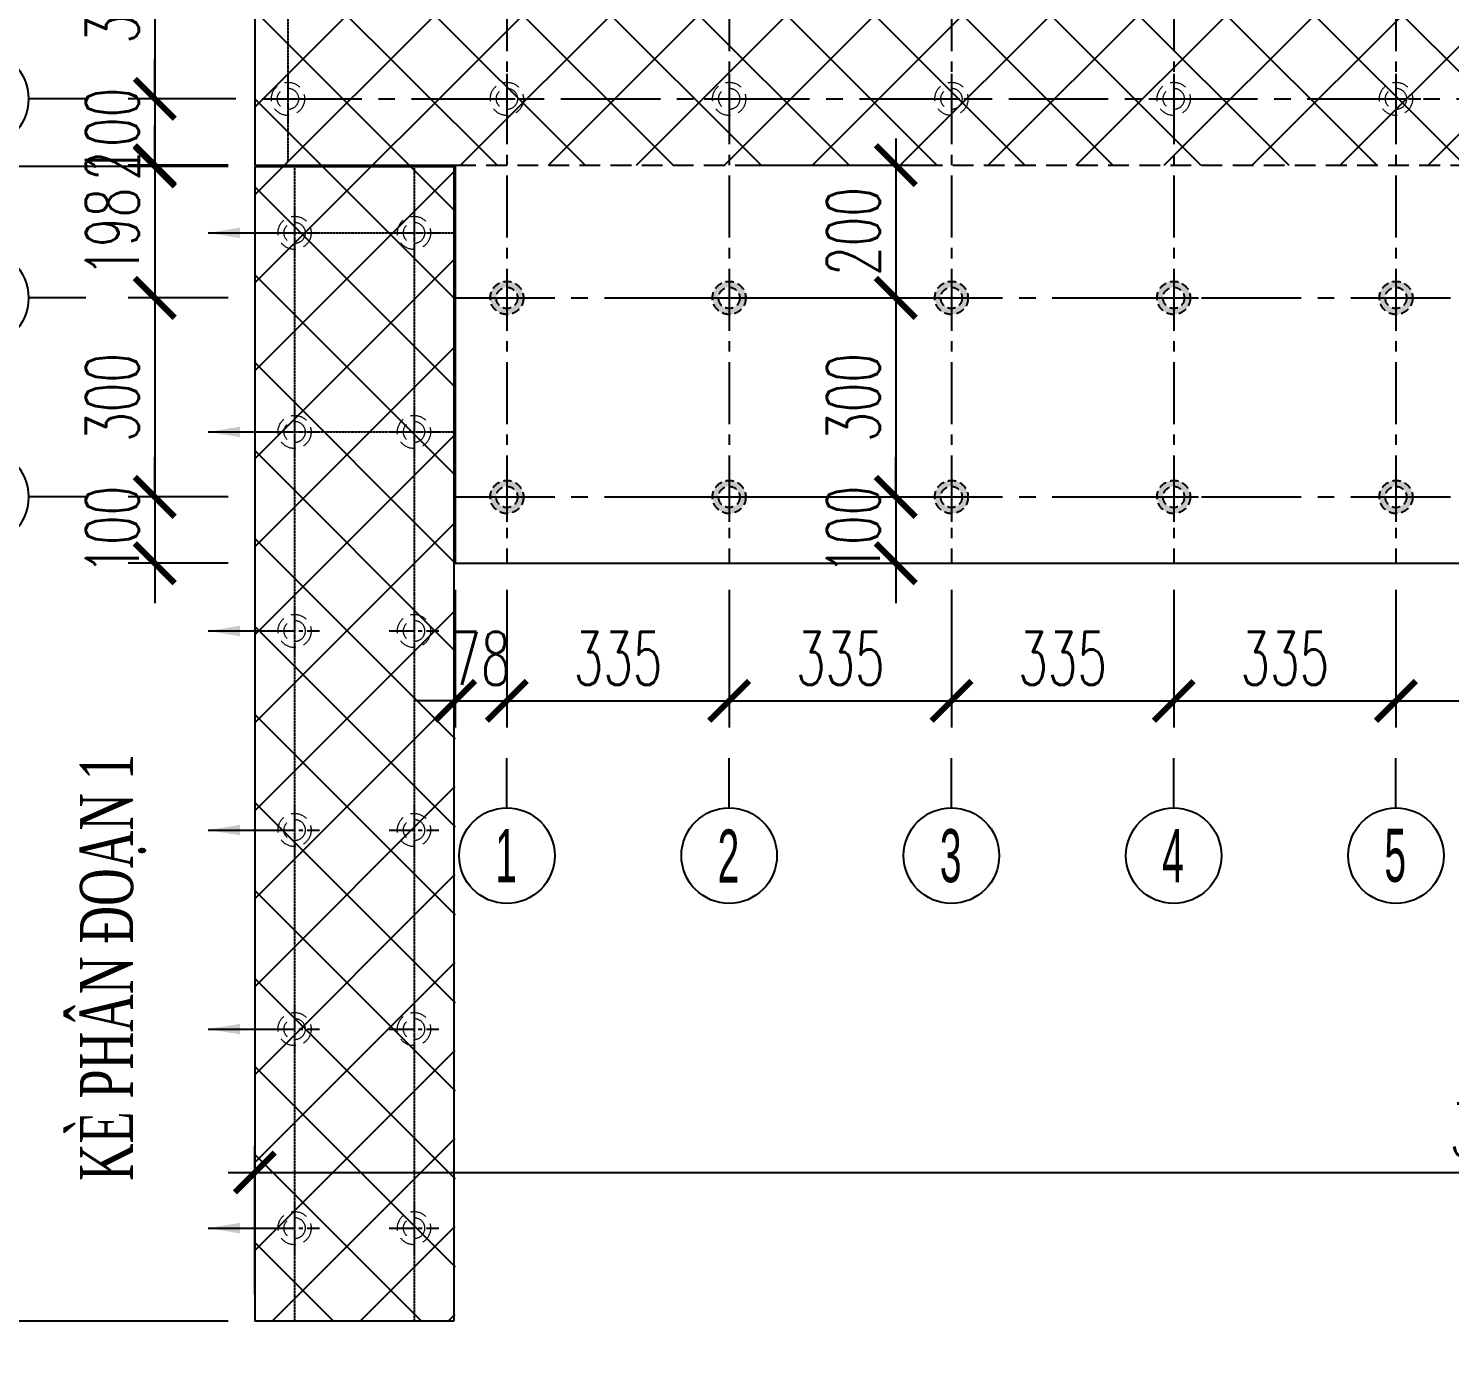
# Model space of a CAD drawing. Extents: x -64479 to 90650, y -38385 to 38270.
# Drawn here: x -50910 to -48768, y 8186 to 10174 of the extents above; entities that cross this region are included whole.
import ezdxf
from ezdxf.enums import TextEntityAlignment as Align

# ---------------------------------------------------------------- set-up
doc = ezdxf.new("R2010")
doc.units = 0
doc.header["$MEASUREMENT"] = 0
for name, pattern in [('CENTER', [2, 1.25, -0.25, 0.25, -0.25]), ('CENTER2', [1.125, 0.75, -0.125, 0.125, -0.125]), ('HIDDEN', [0.375, 0.25, -0.125])]:
    doc.linetypes.add(name, pattern=pattern)
doc.layers.get('0').update_dxf_attribs({"linetype": 'CONTINUOUS'})
for name, color, linetype in [('BORDER', 2, 'CONTINUOUS'), ('CENTER', 9, 'CENTER2'), ('Coc', 2, 'CONTINUOUS'), ('Cochh', 7, 'CONTINUOUS'), ('Dam', 4, 'CONTINUOUS'), ('DIMENSION', 4, 'CONTINUOUS'), ('HATCH', 7, 'CONTINUOUS'), ('Net vang', 2, 'CONTINUOUS'), ('STEEL', 1, 'CONTINUOUS'), ('TEXT', 3, 'CONTINUOUS')]:
    doc.layers.add(name, color=color, linetype=linetype)
doc.layers.add('KHUAT', color=235, linetype='HIDDEN', lineweight=18)
doc.styles.add('DIM', font='romans.shx', dxfattribs={"width": 0.65})
doc.styles.get("Standard").update_dxf_attribs({"font": 'vn_vni.shx', "width": 0.9})
doc.styles.add('THUONG', font='vntimeh.shx')
doc.dimstyles.new('1-400', dxfattribs={"dimscale": 400, "dimtxt": 0.22, "dimasz": 0.12, "dimexe": 0.1, "dimexo": 0.1, "dimgap": 0.08, "dimtad": 1, "dimdec": 0, "dimzin": 0, "dimdsep": 46, "dimtxsty": 'DIM', "dimblk": 'ARCHTICK', "dimcen": 0.15, "dimdle": 0.1, "dimclrd": 4, "dimclre": 7, "dimclrt": 2, "dimaunit": 1, "dimadec": 0, "dimazin": 0, "dimtfac": 1, "dimtdec": 0, "dimtix": 1, "dimtmove": 1, "dimatfit": 3, "dimfxl": 1, "dimtolj": 1, "dimtzin": 0, "dimarcsym": 0})
doc.dimstyles.new('400.Ph', dxfattribs={"dimscale": 400, "dimtxt": 0.2, "dimasz": 0.15, "dimexe": 0.1, "dimexo": 0.1, "dimgap": 0.06, "dimtad": 1, "dimdec": 0, "dimzin": 0, "dimdsep": 46, "dimtxsty": 'DIM', "dimblk": 'ARCHTICK', "dimcen": 0.15, "dimdle": 0.1, "dimclrd": 256, "dimclre": 7, "dimclrt": 6, "dimadec": 0, "dimazin": 0, "dimtfac": 1, "dimtdec": 0, "dimtix": 1, "dimtmove": 0, "dimatfit": 3, "dimldrblk": 'ARCHTICK', "dimfxl": 1, "dimtolj": 1, "dimtzin": 0, "dimarcsym": 0})

# ---------------------------------------------------------------- blocks, each defined once
blk = doc.blocks.new('CocD500_HH')
at = {"layer": 'CENTER', "ltscale": 50}
for p, q in [((0, 37.5), (0, -37.5)), ((-37.5, 0), (37.5, 0))]:
    blk.add_line(p, q, dxfattribs=at)
at = {"layer": 'KHUAT', "ltscale": 100}
for radius in [25, 16]:
    blk.add_circle((0, 0), radius, dxfattribs=at)
blk = doc.blocks.new('_ArchTick')
at = {"color": 0, "linetype": 'ByBlock', "const_width": 0.15}
blk.add_lwpolyline([(-0.5, -0.5), (0.5, 0.5)], dxfattribs=at)
blk = doc.blocks.new('*D15')
at = {"layer": 'DIMENSION', "lineweight": -2}
blk.add_line((-51207.4, 11267.7), (-51207.4, 9927.7), dxfattribs=at)
at = {"layer": 'DIMENSION', "color": 7, "lineweight": -2}
for p, q in [((-50609.1, 11227.7), (-51247.4, 11227.7)), ((-51054.4, 9967.7), (-51247.4, 9967.7))]:
    blk.add_line(p, q, dxfattribs=at)
at = {"layer": 'DIMENSION', "lineweight": -2, "xscale": 60, "yscale": 60, "zscale": 60}
for p, rotation in [((-51207.4, 11227.7), 90), ((-51207.4, 9967.7), 270)]:
    blk.add_blockref('_ArchTick', p, dxfattribs=dict(at, rotation=rotation))
at = {"layer": 'DIMENSION', "color": 6, "insert": (-51271.4, 10597.7), "char_height": 80, "attachment_point": 5, "rotation": 90, "style": 'DIM'}
blk.add_mtext('\\A1;1260', dxfattribs=at)
blk = doc.blocks.new('*D16')
at = {"layer": 'DIMENSION', "lineweight": -2}
for p, q in [((-51207.4, 9967.7), (-51207.4, 10027.7)), ((-51207.4, 9967.7), (-51207.4, 9965.7)), ((-51207.4, 9965.7), (-51207.4, 9905.7))]:
    blk.add_line(p, q, dxfattribs=at)
at = {"layer": 'DIMENSION', "color": 7, "lineweight": -2}
for p, q in [((-51054.4, 9967.7), (-51247.4, 9967.7)), ((-50609.1, 9965.7), (-51247.4, 9965.7))]:
    blk.add_line(p, q, dxfattribs=at)
at = {"layer": 'DIMENSION', "lineweight": -2, "xscale": 60, "yscale": 60, "zscale": 60}
for p, rotation in [((-51207.4, 9967.7), 270), ((-51207.4, 9965.7), 90)]:
    blk.add_blockref('_ArchTick', p, dxfattribs=dict(at, rotation=rotation))
at = {"layer": 'DIMENSION', "color": 6, "insert": (-51271.4, 9966.7), "char_height": 80, "attachment_point": 5, "rotation": 90, "style": 'DIM'}
blk.add_mtext('\\A1;2', dxfattribs=at)
blk = doc.blocks.new('*D17')
at = {"layer": 'DIMENSION', "lineweight": -2}
blk.add_line((-51207.4, 10005.7), (-51207.4, 8185.7), dxfattribs=at)
at = {"layer": 'DIMENSION', "color": 7, "lineweight": -2}
for p, q in [((-50609.1, 9965.7), (-51247.4, 9965.7)), ((-50609.1, 8225.7), (-51247.4, 8225.7))]:
    blk.add_line(p, q, dxfattribs=at)
at = {"layer": 'DIMENSION', "lineweight": -2, "xscale": 60, "yscale": 60, "zscale": 60}
for p, rotation in [((-51207.4, 9965.7), 90), ((-51207.4, 8225.7), 270)]:
    blk.add_blockref('_ArchTick', p, dxfattribs=dict(at, rotation=rotation))
at = {"layer": 'DIMENSION', "color": 6, "insert": (-51271.4, 9095.7), "char_height": 80, "attachment_point": 5, "rotation": 90, "style": 'DIM'}
blk.add_mtext('\\A1;1740', dxfattribs=at)
blk = doc.blocks.new('cocbs')
at = {"layer": 'Coc'}
h = blk.add_hatch(color=256, dxfattribs=at)
h.paths.add_polyline_path([(-46596.3, 9805.7), (-46596.3, 9796.7, -0.414214), (-46580.3, 9780.7), (-46571.3, 9780.7, 0.414214)])
h.paths.add_polyline_path([(-46571.3, 9780.7), (-46580.3, 9780.7, -0.414214), (-46596.3, 9764.7), (-46596.3, 9755.7, 0.414214)])
h.paths.add_polyline_path([(-46612.3, 9780.7), (-46621.3, 9780.7, 0.414214), (-46596.3, 9755.7), (-46596.3, 9764.7, -0.414214)])
h.paths.add_polyline_path([(-46596.3, 9796.7), (-46596.3, 9805.7, 0.414214), (-46621.3, 9780.7), (-46612.3, 9780.7, -0.414214)])
at = {"layer": 'Coc', "color": 8, "linetype": 'HIDDEN', "ltscale": 50}
for radius in [25, 16]:
    blk.add_circle((-46596.3, 9780.7), radius, dxfattribs=at)
at = {"layer": 'Cochh', "linetype": 'CENTER', "ltscale": 25}
for p, q in [((-46596.3, 9818.2), (-46596.3, 9743.2)), ((-46633.8, 9780.7), (-46558.8, 9780.7))]:
    blk.add_line(p, q, dxfattribs=at)
blk = doc.blocks.new('*D26')
at = {"layer": 'DIMENSION', "color": 7, "lineweight": -2}
for p, q in [((-46789.1, 9327.7), (-46789.1, 8409.5)), ((-50569.1, 8265.7), (-50569.1, 8489.5))]:
    blk.add_line(p, q, dxfattribs=at)
at = {"layer": 'DIMENSION', "lineweight": -2}
blk.add_line((-50609.1, 8449.5), (-46749.1, 8449.5), dxfattribs=at)
at = {"layer": 'DIMENSION', "lineweight": -2, "xscale": 60, "yscale": 60, "zscale": 60, "rotation": 180}
blk.add_blockref('_ArchTick', (-50569.1, 8449.5), dxfattribs=at)
at = {"layer": 'DIMENSION', "lineweight": -2, "xscale": 60, "yscale": 60, "zscale": 60}
blk.add_blockref('_ArchTick', (-46789.1, 8449.5), dxfattribs=at)
at = {"layer": 'DIMENSION', "color": 6, "insert": (-48679.1, 8513.5), "char_height": 80, "attachment_point": 5, "style": 'DIM'}
blk.add_mtext('\\A1;3780', dxfattribs=at)
blk = doc.blocks.new('*D202')
at = {"layer": 'DIMENSION', "color": 7, "lineweight": -2}
for p, q in [((-50267.1, 9327.7), (-50267.1, 9120.4)), ((-50189.1, 9327.7), (-50189.1, 9120.4))]:
    blk.add_line(p, q, dxfattribs=at)
at = {"layer": 'DIMENSION', "lineweight": -2}
for p, q in [((-50267.1, 9160.4), (-50327.1, 9160.4)), ((-50267.1, 9160.4), (-50189.1, 9160.4)), ((-50189.1, 9160.4), (-50129.1, 9160.4))]:
    blk.add_line(p, q, dxfattribs=at)
at = {"layer": 'DIMENSION', "lineweight": -2, "xscale": 60, "yscale": 60, "zscale": 60}
blk.add_blockref('_ArchTick', (-50267.1, 9160.4), dxfattribs=at)
at = {"layer": 'DIMENSION', "lineweight": -2, "xscale": 60, "yscale": 60, "zscale": 60, "rotation": 180}
blk.add_blockref('_ArchTick', (-50189.1, 9160.4), dxfattribs=at)
at = {"layer": 'DIMENSION', "color": 6, "insert": (-50228.1, 9224.4), "char_height": 80, "attachment_point": 5, "style": 'DIM'}
blk.add_mtext('\\A1;78', dxfattribs=at)
blk = doc.blocks.new('*D203')
at = {"layer": 'DIMENSION', "color": 7, "lineweight": -2}
for p, q in [((-50189.1, 9327.7), (-50189.1, 9120.4)), ((-49854.1, 9327.7), (-49854.1, 9120.4))]:
    blk.add_line(p, q, dxfattribs=at)
at = {"layer": 'DIMENSION', "lineweight": -2}
blk.add_line((-50229.1, 9160.4), (-49814.1, 9160.4), dxfattribs=at)
at = {"layer": 'DIMENSION', "lineweight": -2, "xscale": 60, "yscale": 60, "zscale": 60, "rotation": 180}
blk.add_blockref('_ArchTick', (-50189.1, 9160.4), dxfattribs=at)
at = {"layer": 'DIMENSION', "lineweight": -2, "xscale": 60, "yscale": 60, "zscale": 60}
blk.add_blockref('_ArchTick', (-49854.1, 9160.4), dxfattribs=at)
at = {"layer": 'DIMENSION', "color": 6, "insert": (-50021.6, 9224.4), "char_height": 80, "attachment_point": 5, "style": 'DIM'}
blk.add_mtext('\\A1;335', dxfattribs=at)
blk = doc.blocks.new('*D204')
at = {"layer": 'DIMENSION', "color": 7, "lineweight": -2}
for p, q in [((-49854.1, 9327.7), (-49854.1, 9120.4)), ((-49519.1, 9327.7), (-49519.1, 9120.4))]:
    blk.add_line(p, q, dxfattribs=at)
at = {"layer": 'DIMENSION', "lineweight": -2}
blk.add_line((-49894.1, 9160.4), (-49479.1, 9160.4), dxfattribs=at)
at = {"layer": 'DIMENSION', "lineweight": -2, "xscale": 60, "yscale": 60, "zscale": 60, "rotation": 180}
blk.add_blockref('_ArchTick', (-49854.1, 9160.4), dxfattribs=at)
at = {"layer": 'DIMENSION', "lineweight": -2, "xscale": 60, "yscale": 60, "zscale": 60}
blk.add_blockref('_ArchTick', (-49519.1, 9160.4), dxfattribs=at)
at = {"layer": 'DIMENSION', "color": 6, "insert": (-49686.6, 9224.4), "char_height": 80, "attachment_point": 5, "style": 'DIM'}
blk.add_mtext('\\A1;335', dxfattribs=at)
blk = doc.blocks.new('*D205')
at = {"layer": 'DIMENSION', "color": 7, "lineweight": -2}
for p, q in [((-49519.1, 9327.7), (-49519.1, 9120.4)), ((-49184.1, 9327.7), (-49184.1, 9120.4))]:
    blk.add_line(p, q, dxfattribs=at)
at = {"layer": 'DIMENSION', "lineweight": -2}
blk.add_line((-49559.1, 9160.4), (-49144.1, 9160.4), dxfattribs=at)
at = {"layer": 'DIMENSION', "lineweight": -2, "xscale": 60, "yscale": 60, "zscale": 60, "rotation": 180}
blk.add_blockref('_ArchTick', (-49519.1, 9160.4), dxfattribs=at)
at = {"layer": 'DIMENSION', "lineweight": -2, "xscale": 60, "yscale": 60, "zscale": 60}
blk.add_blockref('_ArchTick', (-49184.1, 9160.4), dxfattribs=at)
at = {"layer": 'DIMENSION', "color": 6, "insert": (-49351.6, 9224.4), "char_height": 80, "attachment_point": 5, "style": 'DIM'}
blk.add_mtext('\\A1;335', dxfattribs=at)
blk = doc.blocks.new('*D206')
at = {"layer": 'DIMENSION', "color": 7, "lineweight": -2}
for p, q in [((-49184.1, 9327.7), (-49184.1, 9120.4)), ((-48849.1, 9327.7), (-48849.1, 9120.4))]:
    blk.add_line(p, q, dxfattribs=at)
at = {"layer": 'DIMENSION', "lineweight": -2}
blk.add_line((-49224.1, 9160.4), (-48809.1, 9160.4), dxfattribs=at)
at = {"layer": 'DIMENSION', "lineweight": -2, "xscale": 60, "yscale": 60, "zscale": 60, "rotation": 180}
blk.add_blockref('_ArchTick', (-49184.1, 9160.4), dxfattribs=at)
at = {"layer": 'DIMENSION', "lineweight": -2, "xscale": 60, "yscale": 60, "zscale": 60}
blk.add_blockref('_ArchTick', (-48849.1, 9160.4), dxfattribs=at)
at = {"layer": 'DIMENSION', "color": 6, "insert": (-49016.6, 9224.4), "char_height": 80, "attachment_point": 5, "style": 'DIM'}
blk.add_mtext('\\A1;335', dxfattribs=at)
blk = doc.blocks.new('*D207')
at = {"layer": 'DIMENSION', "color": 7, "lineweight": -2}
for p, q in [((-48849.1, 9327.7), (-48849.1, 9120.4)), ((-48514.1, 9327.7), (-48514.1, 9120.4))]:
    blk.add_line(p, q, dxfattribs=at)
at = {"layer": 'DIMENSION', "lineweight": -2}
blk.add_line((-48889.1, 9160.4), (-48474.1, 9160.4), dxfattribs=at)
at = {"layer": 'DIMENSION', "lineweight": -2, "xscale": 60, "yscale": 60, "zscale": 60, "rotation": 180}
blk.add_blockref('_ArchTick', (-48849.1, 9160.4), dxfattribs=at)
at = {"layer": 'DIMENSION', "lineweight": -2, "xscale": 60, "yscale": 60, "zscale": 60}
blk.add_blockref('_ArchTick', (-48514.1, 9160.4), dxfattribs=at)
at = {"layer": 'DIMENSION', "color": 6, "insert": (-48681.6, 9224.4), "char_height": 80, "attachment_point": 5, "style": 'DIM'}
blk.add_mtext('\\A1;335', dxfattribs=at)
blk = doc.blocks.new('*D219')
at = {"layer": 'DIMENSION', "lineweight": -2}
blk.add_line((-49603, 10007.7), (-49603, 9727.7), dxfattribs=at)
at = {"layer": 'DIMENSION', "color": 7, "lineweight": -2}
for p, q in [((-49814.1, 9967.7), (-49563, 9967.7)), ((-49814.1, 9767.7), (-49563, 9767.7))]:
    blk.add_line(p, q, dxfattribs=at)
at = {"layer": 'DIMENSION', "lineweight": -2, "xscale": 60, "yscale": 60, "zscale": 60}
for p, rotation in [((-49603, 9967.7), 90), ((-49603, 9767.7), 270)]:
    blk.add_blockref('_ArchTick', p, dxfattribs=dict(at, rotation=rotation))
at = {"layer": 'DIMENSION', "color": 6, "insert": (-49667, 9867.7), "char_height": 80, "attachment_point": 5, "rotation": 90, "style": 'DIM'}
blk.add_mtext('\\A1;200', dxfattribs=at)
blk = doc.blocks.new('*D220')
at = {"layer": 'DIMENSION', "lineweight": -2}
blk.add_line((-49603, 9807.7), (-49603, 9427.7), dxfattribs=at)
at = {"layer": 'DIMENSION', "color": 7, "lineweight": -2}
for p, q in [((-49814.1, 9767.7), (-49563, 9767.7)), ((-49814.1, 9467.7), (-49563, 9467.7))]:
    blk.add_line(p, q, dxfattribs=at)
at = {"layer": 'DIMENSION', "lineweight": -2, "xscale": 60, "yscale": 60, "zscale": 60}
for p, rotation in [((-49603, 9767.7), 90), ((-49603, 9467.7), 270)]:
    blk.add_blockref('_ArchTick', p, dxfattribs=dict(at, rotation=rotation))
at = {"layer": 'DIMENSION', "color": 6, "insert": (-49667, 9617.7), "char_height": 80, "attachment_point": 5, "rotation": 90, "style": 'DIM'}
blk.add_mtext('\\A1;300', dxfattribs=at)
blk = doc.blocks.new('*D221')
at = {"layer": 'DIMENSION', "lineweight": -2}
for p, q in [((-49603, 9467.7), (-49603, 9527.7)), ((-49603, 9467.7), (-49603, 9367.7)), ((-49603, 9367.7), (-49603, 9307.7))]:
    blk.add_line(p, q, dxfattribs=at)
at = {"layer": 'DIMENSION', "color": 7, "lineweight": -2}
for p, q in [((-49814.1, 9467.7), (-49563, 9467.7)), ((-49814.1, 9367.7), (-49563, 9367.7))]:
    blk.add_line(p, q, dxfattribs=at)
at = {"layer": 'DIMENSION', "lineweight": -2, "xscale": 60, "yscale": 60, "zscale": 60}
for p, rotation in [((-49603, 9467.7), 270), ((-49603, 9367.7), 90)]:
    blk.add_blockref('_ArchTick', p, dxfattribs=dict(at, rotation=rotation))
at = {"layer": 'DIMENSION', "color": 6, "insert": (-49667, 9417.7), "char_height": 80, "attachment_point": 5, "rotation": 90, "style": 'DIM'}
blk.add_mtext('\\A1;100', dxfattribs=at)
blk = doc.blocks.new('*D456')
at = {"layer": 'DIMENSION', "lineweight": -2}
blk.add_line((-50719.8, 10407.7), (-50719.8, 10027.7), dxfattribs=at)
at = {"layer": 'DIMENSION', "color": 7, "lineweight": -2}
for p, q in [((-50597.8, 10367.7), (-50759.8, 10367.7)), ((-50597.8, 10067.7), (-50759.8, 10067.7))]:
    blk.add_line(p, q, dxfattribs=at)
at = {"layer": 'DIMENSION', "lineweight": -2, "xscale": 60, "yscale": 60, "zscale": 60}
for p, rotation in [((-50719.8, 10367.7), 90), ((-50719.8, 10067.7), 270)]:
    blk.add_blockref('_ArchTick', p, dxfattribs=dict(at, rotation=rotation))
at = {"layer": 'DIMENSION', "color": 6, "insert": (-50783.8, 10217.7), "char_height": 80, "attachment_point": 5, "rotation": 90, "style": 'DIM'}
blk.add_mtext('\\A1;300', dxfattribs=at)
blk = doc.blocks.new('*D457')
at = {"layer": 'DIMENSION', "lineweight": -2}
for p, q in [((-50719.8, 10067.7), (-50719.8, 10127.7)), ((-50719.8, 10067.7), (-50719.8, 9967.7)), ((-50719.8, 9967.7), (-50719.8, 9907.7))]:
    blk.add_line(p, q, dxfattribs=at)
at = {"layer": 'DIMENSION', "color": 7, "lineweight": -2}
for p, q in [((-50597.8, 10067.7), (-50759.8, 10067.7)), ((-50609.1, 9967.7), (-50759.8, 9967.7))]:
    blk.add_line(p, q, dxfattribs=at)
at = {"layer": 'DIMENSION', "lineweight": -2, "xscale": 60, "yscale": 60, "zscale": 60}
for p, rotation in [((-50719.8, 10067.7), 270), ((-50719.8, 9967.7), 90)]:
    blk.add_blockref('_ArchTick', p, dxfattribs=dict(at, rotation=rotation))
at = {"layer": 'DIMENSION', "color": 6, "insert": (-50783.8, 10017.7), "char_height": 80, "attachment_point": 5, "rotation": 90, "style": 'DIM'}
blk.add_mtext('\\A1;100', dxfattribs=at)
blk = doc.blocks.new('*D458')
at = {"layer": 'DIMENSION', "lineweight": -2}
for p, q in [((-50719.8, 9967.7), (-50719.8, 10027.7)), ((-50719.8, 9967.7), (-50719.8, 9965.7)), ((-50719.8, 9965.7), (-50719.8, 9905.7))]:
    blk.add_line(p, q, dxfattribs=at)
at = {"layer": 'DIMENSION', "color": 7, "lineweight": -2}
for p, q in [((-50609.1, 9967.7), (-50759.8, 9967.7)), ((-50609.1, 9965.7), (-50759.8, 9965.7))]:
    blk.add_line(p, q, dxfattribs=at)
at = {"layer": 'DIMENSION', "lineweight": -2, "xscale": 60, "yscale": 60, "zscale": 60}
for p, rotation in [((-50719.8, 9967.7), 270), ((-50719.8, 9965.7), 90)]:
    blk.add_blockref('_ArchTick', p, dxfattribs=dict(at, rotation=rotation))
at = {"layer": 'DIMENSION', "color": 6, "insert": (-50783.8, 9966.7), "char_height": 80, "attachment_point": 5, "rotation": 90, "style": 'DIM'}
blk.add_mtext('\\A1;2', dxfattribs=at)
blk = doc.blocks.new('*D459')
at = {"layer": 'DIMENSION', "lineweight": -2}
blk.add_line((-50719.8, 10005.7), (-50719.8, 9727.7), dxfattribs=at)
at = {"layer": 'DIMENSION', "color": 7, "lineweight": -2}
for p, q in [((-50609.1, 9965.7), (-50759.8, 9965.7)), ((-50609.1, 9767.7), (-50759.8, 9767.7))]:
    blk.add_line(p, q, dxfattribs=at)
at = {"layer": 'DIMENSION', "lineweight": -2, "xscale": 60, "yscale": 60, "zscale": 60}
for p, rotation in [((-50719.8, 9965.7), 90), ((-50719.8, 9767.7), 270)]:
    blk.add_blockref('_ArchTick', p, dxfattribs=dict(at, rotation=rotation))
at = {"layer": 'DIMENSION', "color": 6, "insert": (-50783.8, 9866.7), "char_height": 80, "attachment_point": 5, "rotation": 90, "style": 'DIM'}
blk.add_mtext('\\A1;198', dxfattribs=at)
blk = doc.blocks.new('*D460')
at = {"layer": 'DIMENSION', "lineweight": -2}
blk.add_line((-50719.8, 9807.7), (-50719.8, 9427.7), dxfattribs=at)
at = {"layer": 'DIMENSION', "color": 7, "lineweight": -2}
for p, q in [((-50609.1, 9767.7), (-50759.8, 9767.7)), ((-50609.1, 9467.7), (-50759.8, 9467.7))]:
    blk.add_line(p, q, dxfattribs=at)
at = {"layer": 'DIMENSION', "lineweight": -2, "xscale": 60, "yscale": 60, "zscale": 60}
for p, rotation in [((-50719.8, 9767.7), 90), ((-50719.8, 9467.7), 270)]:
    blk.add_blockref('_ArchTick', p, dxfattribs=dict(at, rotation=rotation))
at = {"layer": 'DIMENSION', "color": 6, "insert": (-50783.8, 9617.7), "char_height": 80, "attachment_point": 5, "rotation": 90, "style": 'DIM'}
blk.add_mtext('\\A1;300', dxfattribs=at)
blk = doc.blocks.new('*D461')
at = {"layer": 'DIMENSION', "lineweight": -2}
for p, q in [((-50719.8, 9467.7), (-50719.8, 9527.7)), ((-50719.8, 9467.7), (-50719.8, 9367.7)), ((-50719.8, 9367.7), (-50719.8, 9307.7))]:
    blk.add_line(p, q, dxfattribs=at)
at = {"layer": 'DIMENSION', "color": 7, "lineweight": -2}
for p, q in [((-50609.1, 9467.7), (-50759.8, 9467.7)), ((-50609.1, 9367.7), (-50759.8, 9367.7))]:
    blk.add_line(p, q, dxfattribs=at)
at = {"layer": 'DIMENSION', "lineweight": -2, "xscale": 60, "yscale": 60, "zscale": 60}
for p, rotation in [((-50719.8, 9467.7), 270), ((-50719.8, 9367.7), 90)]:
    blk.add_blockref('_ArchTick', p, dxfattribs=dict(at, rotation=rotation))
at = {"layer": 'DIMENSION', "color": 6, "insert": (-50783.8, 9417.7), "char_height": 80, "attachment_point": 5, "rotation": 90, "style": 'DIM'}
blk.add_mtext('\\A1;100', dxfattribs=at)

msp = doc.modelspace()

# ---------------------------------------------------------------- hatches: boundary and pattern name
at = {"layer": 'Dam'}
h = msp.add_hatch(dxfattribs=at)
h.set_pattern_fill('ANSI37', color=8, scale=750, style=0)
h.set_pattern_definition([(45, (42841.45, -11350.51), (-66.29126, 66.29126), []), (135, (42841.45, -11350.51), (-66.29126, -66.29126), [])])
h.paths.add_polyline_path([(-46787.1, 10927.7), (-45582.3, 10927.7), (-45582.3, 11227.7), (-50569.1, 11227.7), (-50569.1, 8225.7), (-50267.1, 8225.7), (-50267.1, 9967.7), (-46787.1, 9967.7)])

# ---------------------------------------------------------------- linework, layer by layer
at = {"layer": 'BORDER'}
for p, q in [((-50569.1, 11227.7), (-50569.1, 9967.7)), ((-50569.1, 9967.7), (-50267.1, 9967.7)), ((-50569.1, 9965.7), (-50569.1, 8225.7)), ((-50569.1, 9965.7), (-50269.1, 9965.7)), ((-50269.1, 9965.7), (-50269.1, 8225.7)), ((-50267.1, 9967.7), (-50267.1, 9367.7)), ((-50267.1, 9367.7), (-46789.1, 9367.7)), ((-50269.1, 8225.7), (-50569.1, 8225.7))]:
    msp.add_line(p, q, dxfattribs=at)
at = {"layer": 'CENTER', "ltscale": 2}
for p, q in [((-50519.1, 11212.2), (-50519.1, 9973.8)), ((-50509.1, 9965.7), (-50509.1, 8227.3)), ((-50329.1, 9965.7), (-50329.1, 8226.4)), ((-50557.8, 9865.7), (-50267.1, 9865.7)), ((-50557.8, 9565.7), (-50267.1, 9565.7))]:
    msp.add_line(p, q, dxfattribs=at)
at = {"layer": 'CENTER', "ltscale": 125}
for p, q in [((-50189.1, 11077.3), (-50189.1, 9367.7)), ((-49854.1, 11077.3), (-49854.1, 9367.7)), ((-49519.1, 11077.3), (-49519.1, 9367.7)), ((-49184.1, 11077.3), (-49184.1, 9367.7)), ((-48849.1, 11077.3), (-48849.1, 9367.7))]:
    msp.add_line(p, q, dxfattribs=at)
at = {"layer": 'CENTER', "ltscale": 200}
for p, q in [((-50557.8, 10067.7), (-46833.8, 10067.7)), ((-50267.1, 9767.7), (-46789.1, 9767.7)), ((-50267.1, 9467.7), (-46789.1, 9467.7))]:
    msp.add_line(p, q, dxfattribs=at)
at = {"layer": 'DIMENSION'}
for p, q in [((-50823.6, 10067.7), (-50910.3, 10067.7)), ((-50823.6, 9767.7), (-50910.3, 9767.7)), ((-50823.6, 9467.7), (-50910.3, 9467.7))]:
    msp.add_line(p, q, dxfattribs=at)
for centre in [(-50986, 10067.7), (-50986, 9767.7), (-50986, 9467.7)]:
    msp.add_circle(centre, 75.7, dxfattribs=at)
at = {"layer": 'Net vang', "color": 4}
for p, q in [((-50189.1, 8999.1), (-50189.1, 9074.2)), ((-49854.1, 8999.1), (-49854.1, 9074.2)), ((-49519.1, 8999.1), (-49519.1, 9074.2)), ((-49184.1, 8999.1), (-49184.1, 9074.2)), ((-48849.1, 8999.1), (-48849.1, 9074.2))]:
    msp.add_line(p, q, dxfattribs=at)
for centre in [(-50189.1, 8927.1), (-49854.1, 8927.1), (-49519.1, 8927.1), (-49184.1, 8927.1), (-48849.1, 8927.1)]:
    msp.add_circle(centre, 72, dxfattribs=at)
at = {"layer": 'STEEL', "color": 1, "linetype": 'HIDDEN', "ltscale": 125}
msp.add_line((-50267.1, 9967.7), (-46789.1, 9967.7), dxfattribs=at)

# ---------------------------------------------------------------- block references
at = {"layer": 'Coc'}
for p in [(-3592.8, -13), (-3257.8, -13), (-2922.8, -13), (-2587.8, -13), (-2252.8, -13), (-3592.8, -313), (-3257.8, -313), (-2922.8, -313), (-2587.8, -313), (-2252.8, -313)]:
    msp.add_blockref('cocbs', p, dxfattribs=at)
at = {"layer": 'HATCH'}
for p in [(-50519.1, 10067.7), (-50189.1, 10067.7), (-49854.1, 10067.7), (-49519.1, 10067.7), (-49184.1, 10067.7), (-48849.1, 10067.7), (-50509.1, 9865.7), (-50329.1, 9865.7), (-50509.1, 9565.7), (-50329.1, 9565.7), (-50509.1, 9265.7), (-50329.1, 9265.7), (-50509.1, 8965.7), (-50329.1, 8965.7), (-50509.1, 8665.7), (-50329.1, 8665.7), (-50509.1, 8365.7), (-50329.1, 8365.7)]:
    msp.add_blockref('CocD500_HH', p, dxfattribs=at)

# ---------------------------------------------------------------- texts
at = {"layer": 'TEXT', "style": 'THUONG', "width": 0.65}
msp.add_text('KÌ ph©n ®o¹n 1', height=80, rotation=90, dxfattribs=at).set_placement((-50752.7, 8436.8))
at = {"layer": 'TEXT', "width": 0.55}
for s, p in [('1', (-50190.2, 8927.1)), ('2', (-49855.2, 8927.1)), ('3', (-49520.2, 8927.1)), ('4', (-49185.2, 8927.1)), ('5', (-48850.2, 8927.1))]:
    msp.add_text(s, height=80, dxfattribs=at).set_placement(p, align=Align.MIDDLE)

# ---------------------------------------------------------------- dimensions: what is measured, and where the dimension line sits
at = {"layer": 'DIMENSION'}
for base, p1, p2, picture, middle in [((-51207.4, 9967.7), (-50569.1, 11227.7), (-51014.4, 9967.7), '*D15', (-51271.4, 10597.7)), ((-50719.8, 10067.7), (-50557.8, 10367.7), (-50557.8, 10067.7), '*D456', (-50783.8, 10217.7)), ((-50719.8, 9967.7), (-50557.8, 10067.7), (-50569.1, 9967.7), '*D457', (-50783.8, 10017.7)), ((-51207.4, 9965.7), (-51014.4, 9967.7), (-50569.1, 9965.7), '*D16', (-51271.4, 9966.7)), ((-50719.8, 9965.7), (-50569.1, 9967.7), (-50569.1, 9965.7), '*D458', (-50783.8, 9966.7)), ((-51207.4, 8225.7), (-50569.1, 9965.7), (-50569.1, 8225.7), '*D17', (-51271.4, 9095.7)), ((-50719.8, 9767.7), (-50569.1, 9965.7), (-50569.1, 9767.7), '*D459', (-50783.8, 9866.7)), ((-50719.8, 9467.7), (-50569.1, 9767.7), (-50569.1, 9467.7), '*D460', (-50783.8, 9617.7)), ((-49603, 9467.7), (-49854.1, 9767.7), (-49854.1, 9467.7), '*D220', (-49667, 9617.7)), ((-50719.8, 9367.7), (-50569.1, 9467.7), (-50569.1, 9367.7), '*D461', (-50783.8, 9417.7)), ((-49603, 9367.7), (-49854.1, 9467.7), (-49854.1, 9367.7), '*D221', (-49667, 9417.7))]:
    dim = msp.add_linear_dim(base=base, p1=p1, p2=p2, angle=90, dimstyle='400.Ph', override={"dimtmove": 1}, dxfattribs=at)
    dim.commit()
    dim.dimension.update_dxf_attribs({"geometry": picture, "text_midpoint": middle})
dim = msp.add_linear_dim(base=(-49603, 9767.7), p1=(-49854.1, 9967.7), p2=(-49854.1, 9767.7), angle=90, dimstyle='400.Ph', dxfattribs=at)
dim.commit()
dim.dimension.update_dxf_attribs({"geometry": '*D219', "text_midpoint": (-49667, 9867.7)})
dim = msp.add_linear_dim(base=(-46789.1, 8449.5), p1=(-50569.1, 8225.7), p2=(-46789.1, 9367.7), dimstyle='400.Ph', dxfattribs=at)
dim.commit()
dim.dimension.update_dxf_attribs({"geometry": '*D26', "text_midpoint": (-48679.1, 8449.5), "dimtype": 160})
dim = msp.add_linear_dim(base=(-50189.1, 9160.4), p1=(-50267.1, 9367.7), p2=(-50189.1, 9367.7), dimstyle='400.Ph', dxfattribs=at)
dim.commit()
dim.dimension.update_dxf_attribs({"geometry": '*D202', "text_midpoint": (-50228.1, 9224.4)})
for base, p1, p2, picture, middle in [((-49854.1, 9160.4), (-50189.1, 9367.7), (-49854.1, 9367.7), '*D203', (-50021.6, 9224.4)), ((-49519.1, 9160.4), (-49854.1, 9367.7), (-49519.1, 9367.7), '*D204', (-49686.6, 9224.4)), ((-49184.1, 9160.4), (-49519.1, 9367.7), (-49184.1, 9367.7), '*D205', (-49351.6, 9224.4)), ((-48849.1, 9160.4), (-49184.1, 9367.7), (-48849.1, 9367.7), '*D206', (-49016.6, 9224.4)), ((-48514.1, 9160.4), (-48849.1, 9367.7), (-48514.1, 9367.7), '*D207', (-48681.6, 9224.4))]:
    dim = msp.add_linear_dim(base=base, p1=p1, p2=p2, dimstyle='400.Ph', override={"dimtmove": 1}, dxfattribs=at)
    dim.commit()
    dim.dimension.update_dxf_attribs({"geometry": picture, "text_midpoint": middle})

# ---------------------------------------------------------------- leaders
at = {"layer": 'TEXT'}
for points in [[(-50639.5, 9865.7), (-50509.1, 9865.7)], [(-50639.5, 9565.7), (-50509.1, 9565.7)], [(-50639.5, 9265.7), (-50509.1, 9265.7)], [(-50639.5, 8965.7), (-50509.1, 8965.7)], [(-50639.5, 8665.7), (-50509.1, 8665.7)], [(-50639.5, 8365.7), (-50509.1, 8365.7)]]:
    msp.add_leader(points, dimstyle='1-400', override={"dimgap": 0.08, "dimtad": 0}, dxfattribs=at)

doc.saveas('drawing.dxf')
